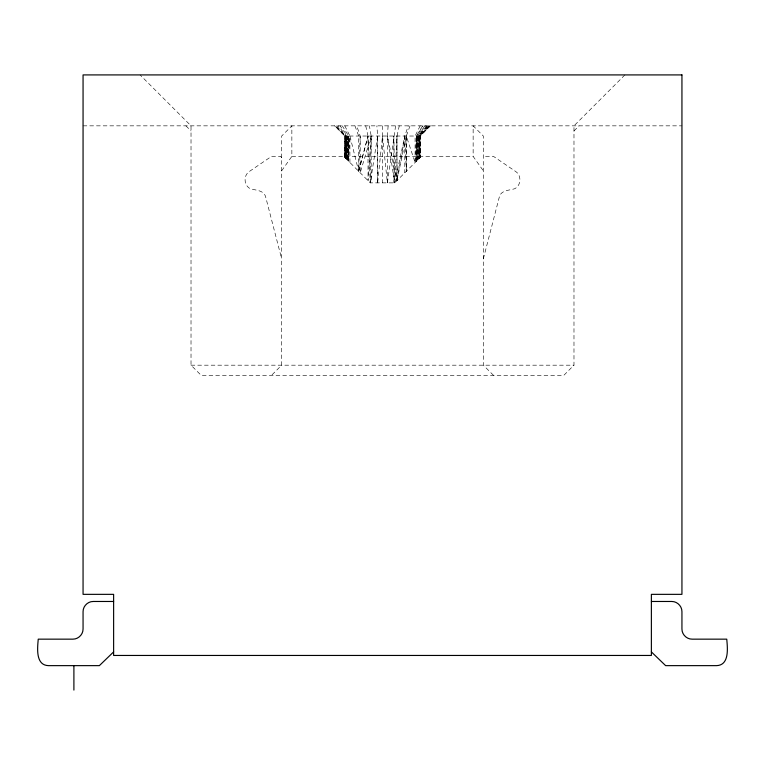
<?xml version="1.0" encoding="UTF-8"?>
<svg xmlns="http://www.w3.org/2000/svg" width="765" height="765" viewBox="0 0 765 765"><rect width="100%" height="100%" fill="white"/><g stroke="black" fill="none" stroke-linecap="round" stroke-linejoin="round"><path stroke-width="0.57" stroke-dasharray="3.83 2.87" d="M336.648 125.843L345.828 136.027L345.264 157.867L344.986 136.027L334.86 125.843M344.814 125.843L349.911 136.027L348.457 161.052L348.467 136.027L347.195 159.799L347.214 136.027L346.66 159.254L346.583 136.027L338.168 125.843M365.727 125.843L367.994 136.027L368.041 180.636L371.178 136.027L369.409 125.843M395.591 125.843L387.367 182.873L382.5 136.027L377.633 182.873L377.652 136.027L376.868 125.843M388.132 125.843L387.367 136.027L396.959 180.636L397.006 136.027L399.273 125.843M430.37 125.843L420.186 136.027L420.157 157.447L394.721 182.873L370.279 182.873L344.814 157.418L344.814 136.027L334.63 125.843M420.186 136.027L344.814 136.027L345.072 157.667L345.264 136.027L335.539 125.843M344.814 157.418L345.264 136.027L345.828 158.422L346.201 136.027L346.182 158.776L346.583 136.027L346.583 159.187M429.136 125.843L419.574 136.027L419.478 158.116L419.144 136.027L428.352 125.843M429.461 125.843L419.736 136.027L419.928 157.667L420.033 136.027L430.064 125.843M344.929 157.523L345.455 136.027L345.426 158.03L345.828 136.027L345.522 158.116M348.457 161.052L348.649 136.027L342.299 125.843M422.701 125.843L416.351 136.027L416.351 161.252L416.543 136.027L423.093 125.843M419.928 157.667L420.071 136.027L430.14 125.843M420.071 136.027L420.186 157.418L419.736 136.027L419.478 158.116L419.172 136.027L419.172 158.422L418.818 136.027L427.645 125.843M347.195 159.799L347.53 136.027L340.071 125.843M416.543 136.027L417.47 160.134L417.805 136.027L425.608 125.843M417.805 136.027L418.417 159.187L418.818 136.027M377.633 182.873L377.633 136.027L370.279 182.873L371.178 136.027L360.21 172.804L360.21 136.027L356.72 125.843M349.911 162.505L349.911 136.027L358.689 171.284L360.21 136.027M410.03 125.843L406.311 136.027L415.089 162.505L416.342 136.027L416.351 161.252M387.367 182.873L387.367 136.027L394.721 182.873L396.949 136.027L396.959 180.636L404.79 136.027L408.281 125.843M396.959 180.636L406.311 136.027L406.311 171.284L404.79 136.027L394.721 182.873L393.822 136.027L393.822 182.873M483.327 258.886L499.153 197.638C500.673 189.94 509.06 190.523 514.769 188.716C521.261 185.407 521.711 175.281 515.543 171.408L493.511 156.395L484.35 156.395L483.327 157.6M354.97 125.843L358.689 136.027L358.689 171.284L368.051 136.027L370.279 182.873M358.689 171.284L367.994 136.027M420.186 125.843L415.089 136.027L415.089 162.505M281.673 170.796L291.857 156.395L291.857 125.843L281.673 136.027L281.673 365.182L271.489 375.366M424.929 125.843L417.47 136.027L417.47 160.134M426.832 125.843L418.417 136.027L418.417 159.187M624.9 74.913L573.98 125.843L573.98 365.182L563.795 375.366L201.205 375.366L191.02 365.182L191.02 125.843L140.1 74.913M573.98 130.93L579.067 125.843M83.06 125.843L681.94 125.843M291.857 156.395L473.143 156.395L483.327 170.796M191.02 365.182L573.98 365.182M493.511 375.366L483.327 365.182L483.327 136.027L473.143 125.843L473.143 156.395M185.933 125.843L191.02 130.93M281.673 157.6L280.65 156.395L271.489 156.395L249.457 171.408C243.289 175.281 243.739 185.407 250.232 188.716C255.94 190.523 264.327 189.94 265.847 197.638L281.673 258.886M419.736 136.027L419.736 157.867L419.172 136.027L419.172 158.422M419.574 136.027L419.736 157.867M406.263 136.027L406.311 171.284M404.79 136.027L404.79 172.804M382.5 125.843L382.5 182.873M371.178 136.027L371.178 182.873M348.649 136.027L348.649 161.252M347.53 136.027L347.53 160.134M345.264 136.027L345.264 157.867"/><path stroke-width="1.15" d="M113.622 651.895L99.364 665.636L48.434 665.636C35.305 665.234 37.514 647.63 38.25 639.158L72.876 639.158C78.326 639.253 83.156 634.424 83.06 628.973L83.06 611.656C82.974 606.215 87.803 601.386 93.244 601.472L113.622 601.472M651.378 601.472L671.756 601.472C677.197 601.386 682.026 606.215 681.94 611.656L681.94 628.973C681.845 634.424 686.674 639.253 692.124 639.158L726.75 639.158C727.486 647.63 729.695 665.234 716.566 665.636L665.636 665.636L651.378 651.895M73.899 665.636L73.899 690.087M681.94 74.913L83.06 74.913L83.06 594.348L113.622 594.348L113.622 655.452L651.378 655.452L651.378 594.348L681.94 594.348L681.94 74.913"/></g></svg>
